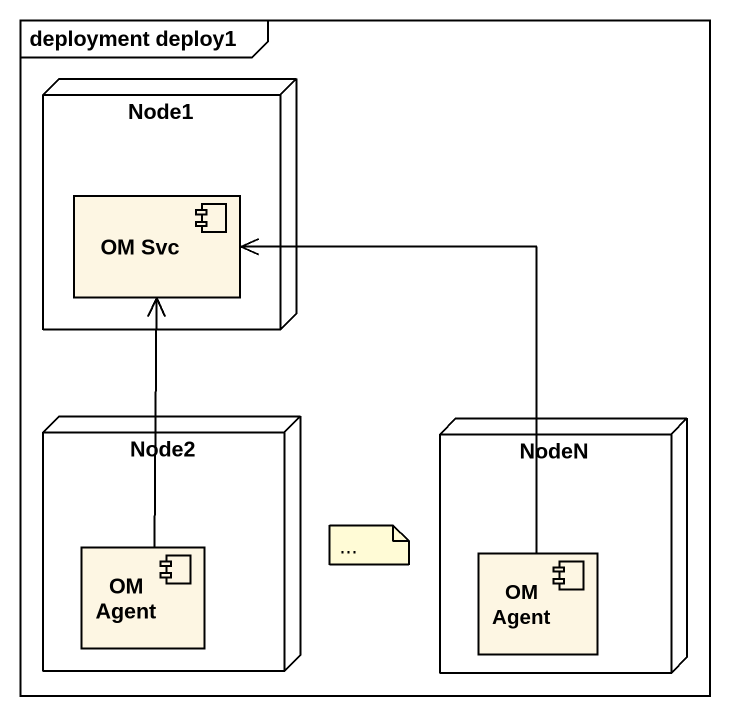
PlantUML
@startuml
mainframe deployment deploy1
node Node1 {
  component "OM Svc" as OM_Svc
}
node Node2 {
  component "OM Agent" as OM_Agent
}
node NodeN {
  component "OM Agent" as OM_Agent_2
}
OM_Agent -up-> OM_Svc
OM_Agent_2 -up-> OM_Svc
note as N1
  ~...
end note
@enduml
